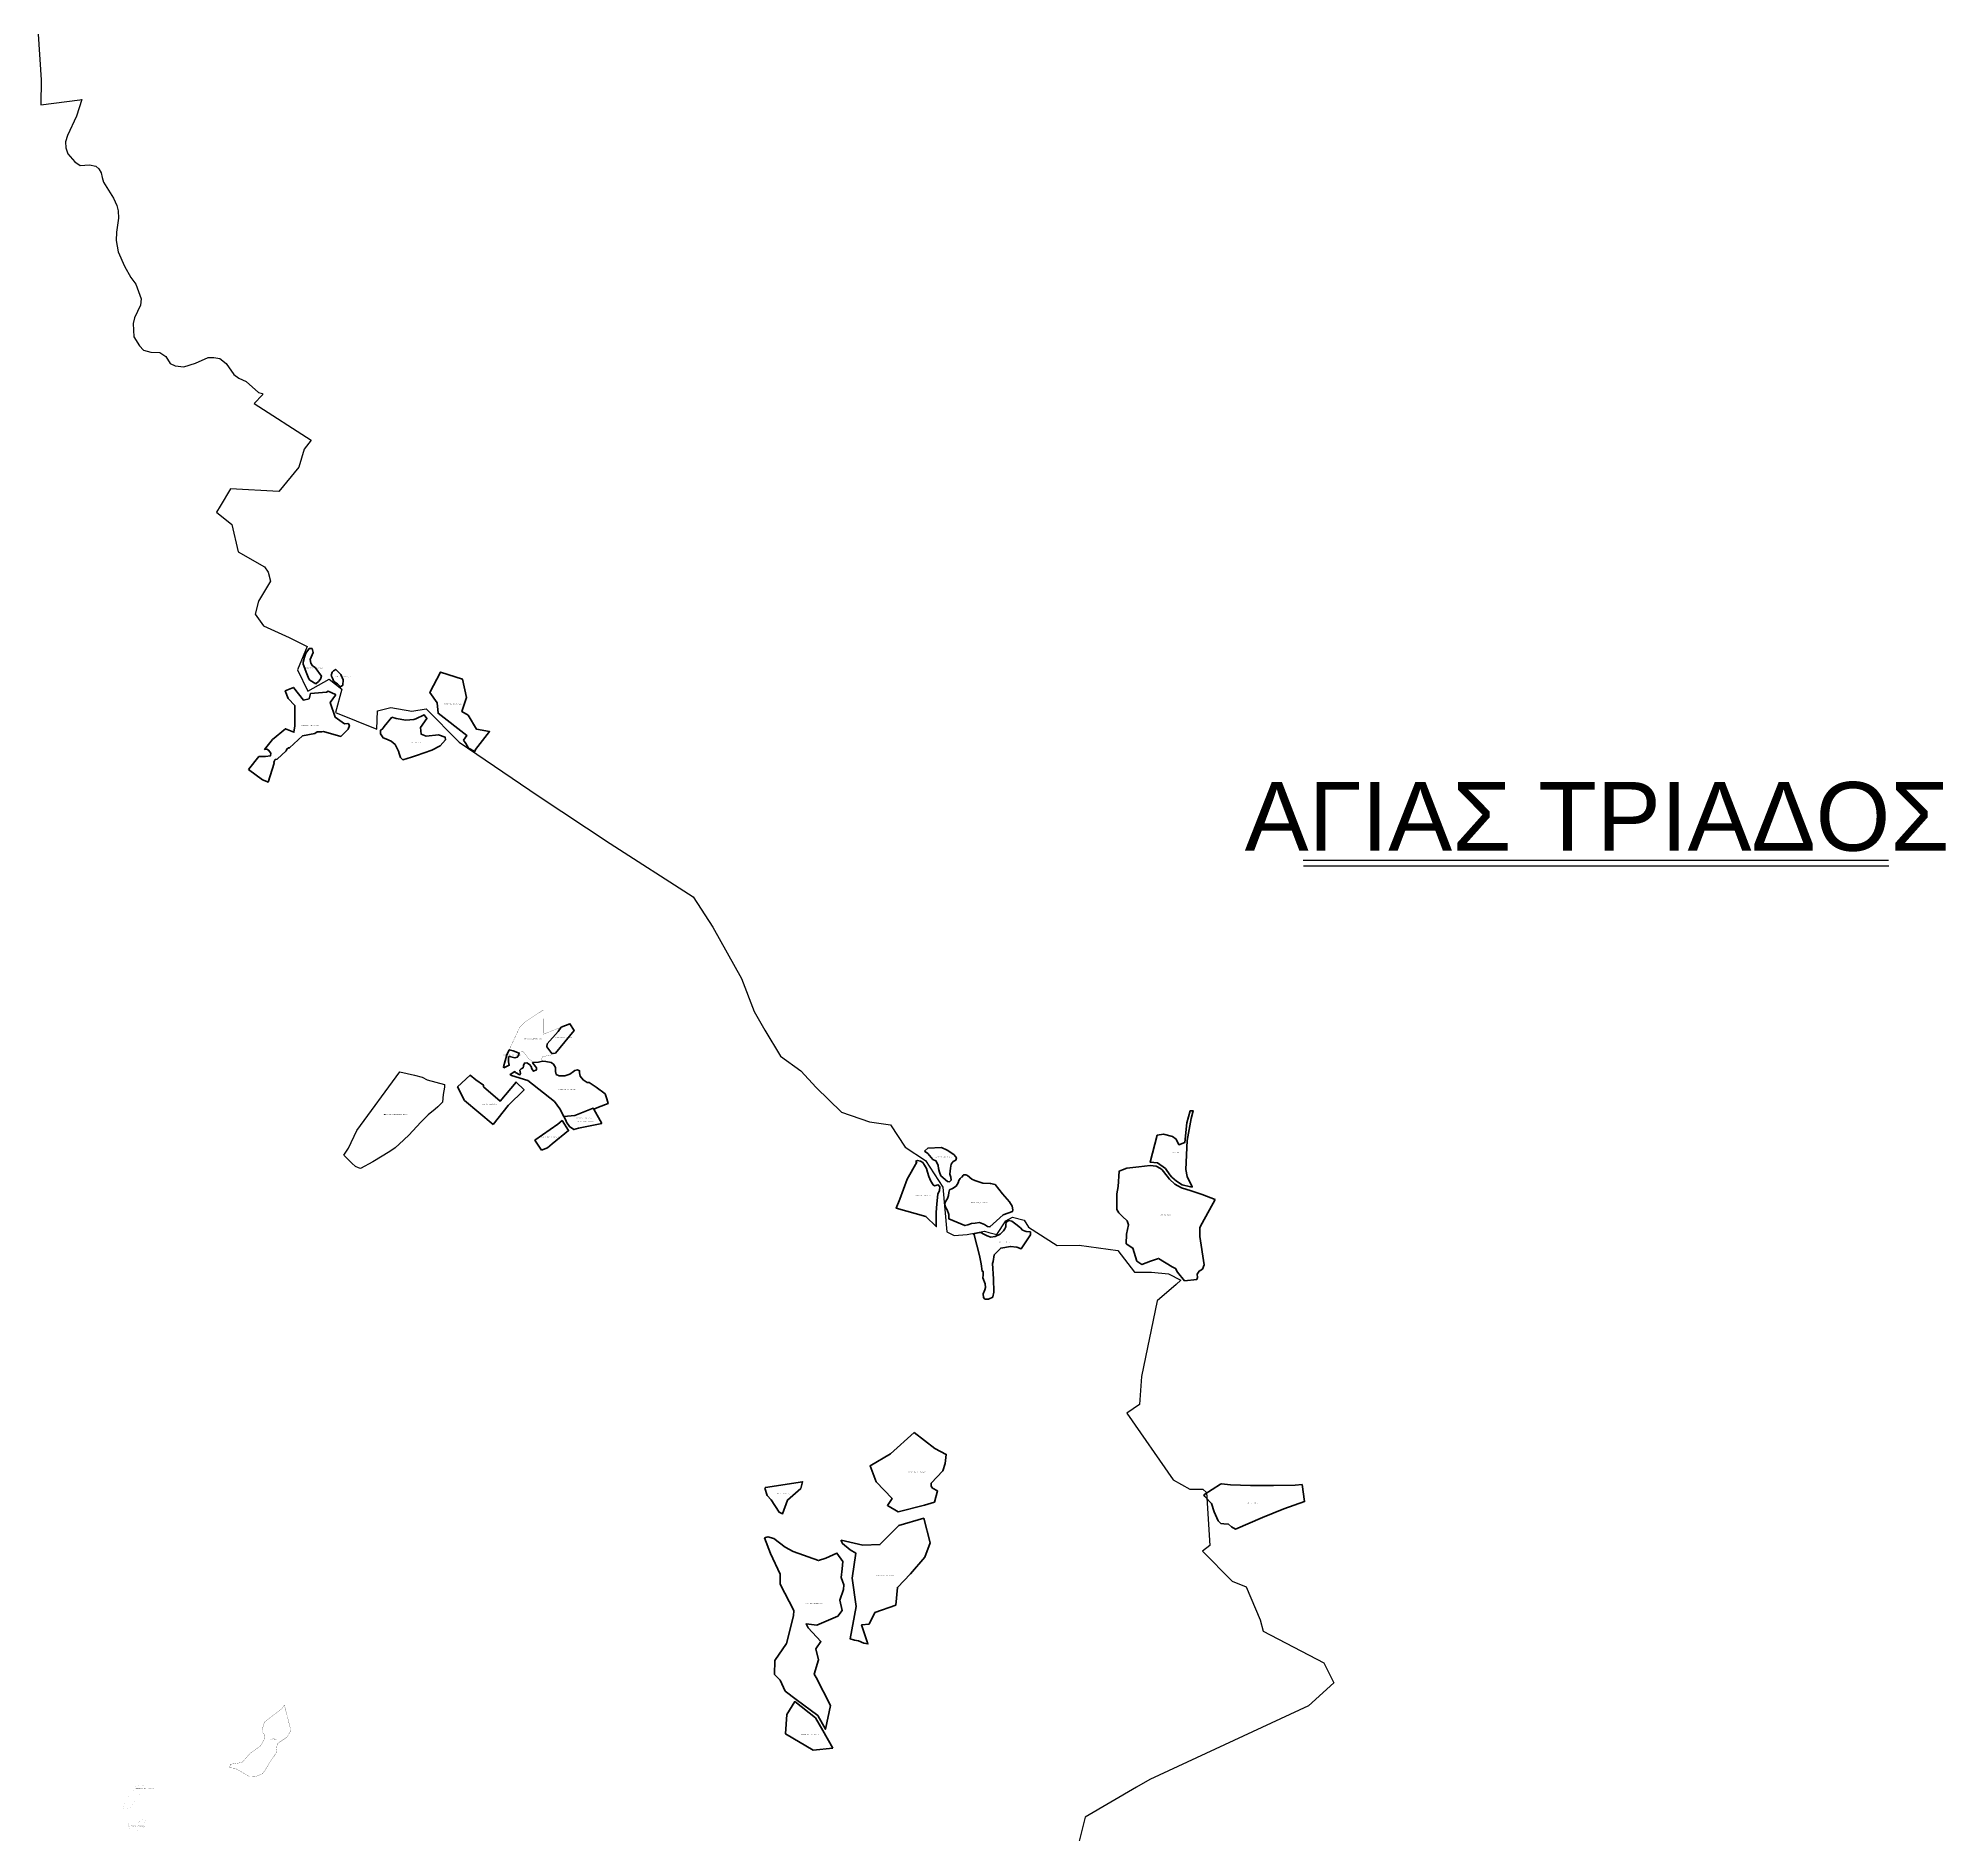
# Model space of a CAD drawing. Header units: metres. Extents: x 245125 to 394351, y 270578 to 4233311.
# Drawn here: x 289503 to 292280, y 4193140 to 4195755 of the extents above; entities that cross this region are included whole.
import ezdxf
from ezdxf.enums import TextEntityAlignment as Align
from ezdxf.lldxf.tags import DXFTag

# ---------------------------------------------------------------- set-up
doc = ezdxf.new("R2010")
doc.units = ezdxf.units.M
for name, pattern in [('DASHDOT', [25.4, 12.7, -6.35, 0, -6.35]), ('DASHDOT_LINE', [18, 12, -3, 0, -3]), ('t-orio', [0.79, 0.5, -0.12, 0.05, -0.12])]:
    doc.linetypes.add(name, pattern=pattern)
for name, color, linetype in [('4495-(127-227)', 221, 'Continuous'), ('4495-(228-329)', 103, 'Continuous'), ('ASTOTA', 7, 'Continuous'), ('topo2012', 144, 'Continuous'), ('topo2013', 66, 'Continuous'), ('topo2017', 2, 'Continuous'), ('topo2022', 30, 'Continuous'), ('ΗΛΕΙΑ_Ονομασία ΟΤΑ_ΟΚΧΕ', 6, 'Continuous')]:
    doc.layers.add(name, color=color, linetype=linetype)
doc.styles.add('ARIAL', font='arial.ttf')
doc.styles.get("Standard").update_dxf_attribs({"font": 'arial.ttf'})
tags = doc.linetypes.add('BORDER', pattern=[1.75, 0.5, -0.25, 0.5, -0.25, 0, -0.25]).pattern_tags.tags
tags[14:15] = [DXFTag(74, 4), DXFTag(75, 0), DXFTag(340, '0'), DXFTag(46, 1.0), DXFTag(50, 0.0), DXFTag(44, 0.0), DXFTag(45, 0.0)]
tags[12:13] = [DXFTag(74, 4), DXFTag(75, 0), DXFTag(340, '0'), DXFTag(46, 1.0), DXFTag(50, 0.0), DXFTag(44, 0.0), DXFTag(45, 0.0)]
tags[10:11] = [DXFTag(74, 4), DXFTag(75, 0), DXFTag(340, '0'), DXFTag(46, 1.0), DXFTag(50, 0.0), DXFTag(44, 0.0), DXFTag(45, 0.0)]
tags[8:9] = [DXFTag(74, 4), DXFTag(75, 0), DXFTag(340, '0'), DXFTag(46, 1.0), DXFTag(50, 0.0), DXFTag(44, 0.0), DXFTag(45, 0.0)]
tags[6:7] = [DXFTag(74, 4), DXFTag(75, 0), DXFTag(340, '0'), DXFTag(46, 1.0), DXFTag(50, 0.0), DXFTag(44, 0.0), DXFTag(45, 0.0)]
tags[4:5] = [DXFTag(74, 4), DXFTag(75, 0), DXFTag(340, '0'), DXFTag(46, 1.0), DXFTag(50, 0.0), DXFTag(44, 0.0), DXFTag(45, 0.0)]
tags = doc.linetypes.add('HIDDEN', pattern=[0.375, 0.25, -0.125]).pattern_tags.tags
tags[6:7] = [DXFTag(74, 4), DXFTag(75, 0), DXFTag(340, '0'), DXFTag(46, 1.0), DXFTag(50, 0.0), DXFTag(44, 0.0), DXFTag(45, 0.0)]
tags[4:5] = [DXFTag(74, 4), DXFTag(75, 0), DXFTag(340, '0'), DXFTag(46, 1.0), DXFTag(50, 0.0), DXFTag(44, 0.0), DXFTag(45, 0.0)]

msp = doc.modelspace()

# ---------------------------------------------------------------- linework, layer by layer
at = {"color": 144}
msp.add_line((290094.6, 4194232), (290094.7, 4194227.9), dxfattribs=at)
at = {"color": 2, "linetype": 'Continuous', "lineweight": 70, "ltscale": 2, "flags": 128}
msp.add_lwpolyline([(290181.1, 4194256.4), (290180.7, 4194257.6), (290185.4, 4194275), (290188.9, 4194282.4), (290194.7, 4194280.9), (290203.2, 4194277.4), (290202.6, 4194274.2), (290200.7, 4194271.5), (290196.9, 4194270.9), (290191.5, 4194272.4), (290189.6, 4194272.9), (290187.8, 4194271.8), (290187.7, 4194267), (290187.7, 4194264.7), (290188.9, 4194260), (290182.2, 4194256.6), (290181.1, 4194256.4)], close=True, dxfattribs=at)
at = {"layer": '4495-(228-329)', "color": 103}
for p, q in [((291344.7, 4194558.6), (292196.3, 4194558.6)), ((291345.1, 4194550.4), (292196.7, 4194550.4))]:
    msp.add_line(p, q, dxfattribs=at)
at = {"layer": 'ASTOTA', "color": 253, "linetype": 'HIDDEN', "ltscale": 300}
msp.add_lwpolyline([(289503.4, 4195760.6), (289507.7, 4195694), (289507.4, 4195657.8), (289564.2, 4195665.2), (289567, 4195665.7), (289559.1, 4195641.1), (289545.9, 4195612.9), (289543.2, 4195603.9), (289543.8, 4195595.2), (289546.5, 4195586.4), (289556.6, 4195574.9), (289564.3, 4195569.6), (289578.1, 4195570.2), (289587.3, 4195568.6), (289591.8, 4195564.5), (289594.9, 4195559), (289596.6, 4195552.2), (289598.6, 4195545.4), (289613.1, 4195522.1), (289617.8, 4195511.2), (289619.6, 4195503.4), (289620.3, 4195492.7), (289617.4, 4195472.5), (289616.9, 4195460.4), (289620, 4195443.9), (289629.2, 4195422.7), (289638.5, 4195406.5), (289645.4, 4195396.8), (289653.3, 4195375.4), (289652.5, 4195366.2), (289643.7, 4195347.8), (289641.8, 4195339.6), (289642.5, 4195320.1), (289651.1, 4195307.2), (289656.9, 4195300.9), (289667.6, 4195298), (289680.7, 4195297.3), (289689.2, 4195291.7), (289695.5, 4195281.1), (289702.9, 4195278), (289715.2, 4195276.2), (289732.5, 4195282), (289750.9, 4195289.9), (289759.1, 4195290.2), (289768, 4195288.5), (289776.8, 4195281.5), (289788.1, 4195265.1), (289795.3, 4195259.7), (289806, 4195254.9), (289824.2, 4195239.2), (289830, 4195237.7), (289829.9, 4195235.7), (289818, 4195223.1), (289900.5, 4195169.6), (289890.7, 4195156.8), (289882.9, 4195130.6), (289853.6, 4195095), (289783.5, 4195098.9), (289768.3, 4195073.6), (289763.1, 4195065), (289785.4, 4195047.1), (289794.4, 4195007.1), (289832.7, 4194985.2), (289838.2, 4194977.4), (289841.4, 4194964.7), (289823.9, 4194935.3), (289819.1, 4194916.6), (289831.2, 4194899.6), (289868.6, 4194882.5), (289894.8, 4194869.2), (289880.9, 4194835.3), (289895.8, 4194804.2), (289926.9, 4194821.9), (289945.4, 4194807.5), (289936.2, 4194773.2), (289996.2, 4194748.9), (289997.3, 4194776), (290016.5, 4194780.8), (290047, 4194775.5), (290067.9, 4194778.9), (290116.2, 4194730.3), (290231.3, 4194652.1), (290335.9, 4194582.7), (290456.8, 4194504.9), (290485.2, 4194461), (290526.8, 4194386.3), (290545.5, 4194338.4), (290561, 4194311), (290583.6, 4194273), (290613.2, 4194251.9), (290635.7, 4194227.6), (290672.4, 4194191.7), (290713.1, 4194177.5), (290743.8, 4194173.3), (290765.1, 4194140.8), (290794.7, 4194121.2), (290819.8, 4194082.3), (290825.9, 4194017.4), (290836.3, 4194012), (290855.4, 4194013.5), (290880.8, 4194018.3), (290887.1, 4194016.6), (290898.8, 4194013.6), (290911.6, 4194033.4), (290921.6, 4194038.7), (290938.4, 4194034.5), (290944.5, 4194024.1), (290986.2, 4193997.4), (291018.5, 4193998.1), (291074.5, 4193990.2), (291099, 4193958.7), (291123.8, 4193958.7), (291148.6, 4193956.5), (291166.2, 4193947.1), (291159.7, 4193940.7), (291132.1, 4193917.3), (291109.4, 4193806.8), (291106.4, 4193766), (291087.7, 4193753.8), (291155.5, 4193656.5), (291179.4, 4193643), (291198.4, 4193642.8), (291204, 4193638.3), (291208.5, 4193561.1), (291198, 4193552.8), (291241.3, 4193508.9), (291261.5, 4193500.8), (291282, 4193452.6), (291286.2, 4193436.5), (291374.7, 4193390.1), (291389.3, 4193361.2), (291352.3, 4193327.8), (291121.4, 4193220.5), (291101.8, 4193209.1), (291027.3, 4193165.7), (291016.8, 4193125.1)], dxfattribs=at)
msp.add_lwpolyline([(289503.4, 4195760.6), (289507.7, 4195694), (289507.4, 4195657.8), (289564.2, 4195665.2), (289567, 4195665.7), (289559.1, 4195641.1), (289545.9, 4195612.9), (289543.2, 4195603.9), (289543.8, 4195595.2), (289546.5, 4195586.4), (289556.6, 4195574.9), (289564.3, 4195569.6), (289578.1, 4195570.2), (289587.3, 4195568.6), (289591.8, 4195564.5), (289594.9, 4195559), (289596.6, 4195552.2), (289598.6, 4195545.4), (289613.1, 4195522.1), (289617.8, 4195511.2), (289619.6, 4195503.4), (289620.3, 4195492.7), (289617.4, 4195472.5), (289616.9, 4195460.4), (289620, 4195443.9), (289629.2, 4195422.7), (289638.5, 4195406.5), (289645.4, 4195396.8), (289653.3, 4195375.4), (289652.5, 4195366.2), (289643.7, 4195347.8), (289641.8, 4195339.6), (289642.5, 4195320.1), (289651.1, 4195307.2), (289656.9, 4195300.9), (289667.6, 4195298), (289680.7, 4195297.3), (289689.2, 4195291.7), (289695.5, 4195281.1), (289702.9, 4195278), (289715.2, 4195276.2), (289732.5, 4195282), (289750.9, 4195289.9), (289759.1, 4195290.2), (289768, 4195288.5), (289776.8, 4195281.5), (289788.1, 4195265.1), (289795.3, 4195259.7), (289806, 4195254.9), (289824.2, 4195239.2), (289830, 4195237.7), (289829.9, 4195235.7), (289818, 4195223.1), (289900.5, 4195169.6), (289890.7, 4195156.8), (289882.9, 4195130.6), (289853.6, 4195095), (289783.5, 4195098.9), (289768.3, 4195073.6), (289763.1, 4195065), (289785.4, 4195047.1), (289794.4, 4195007.1), (289832.7, 4194985.2), (289838.2, 4194977.4), (289841.4, 4194964.7), (289823.9, 4194935.3), (289819.1, 4194916.6), (289831.2, 4194899.6), (289868.6, 4194882.5), (289894.8, 4194869.2), (289880.9, 4194835.3), (289895.8, 4194804.2), (289926.9, 4194821.9), (289945.4, 4194807.5), (289936.2, 4194773.2), (289996.2, 4194748.9), (289997.3, 4194776), (290016.5, 4194780.8), (290047, 4194775.5), (290067.9, 4194778.9), (290116.2, 4194730.3), (290231.3, 4194652.1), (290335.9, 4194582.7), (290456.8, 4194504.9), (290485.2, 4194461), (290526.8, 4194386.3), (290545.5, 4194338.4), (290561, 4194311), (290583.6, 4194273), (290613.2, 4194251.9), (290635.7, 4194227.6), (290672.4, 4194191.7), (290713.1, 4194177.5), (290743.8, 4194173.3), (290765.1, 4194140.8), (290794.7, 4194121.2), (290819.8, 4194082.3), (290825.9, 4194017.4), (290836.3, 4194012), (290855.4, 4194013.5), (290880.8, 4194018.3), (290887.1, 4194016.6), (290898.8, 4194013.6), (290911.6, 4194033.4), (290921.6, 4194038.7), (290938.4, 4194034.5), (290944.5, 4194024.1), (290986.2, 4193997.4), (291018.5, 4193998.1), (291074.5, 4193990.2), (291099, 4193958.7), (291123.8, 4193958.7), (291148.6, 4193956.5), (291166.2, 4193947.1), (291159.7, 4193940.7), (291132.1, 4193917.3), (291109.4, 4193806.8), (291106.4, 4193766), (291087.7, 4193753.8), (291155.5, 4193656.5), (291179.4, 4193643), (291198.4, 4193642.8), (291204, 4193638.3), (291208.5, 4193561.1), (291198, 4193552.8), (291241.3, 4193508.9), (291261.5, 4193500.8), (291282, 4193452.6), (291286.2, 4193436.5), (291374.7, 4193390.1), (291389.3, 4193361.2), (291352.3, 4193327.8), (291121.4, 4193220.5), (291101.8, 4193209.1), (291027.3, 4193165.7), (291016.8, 4193125.1)], dxfattribs=at)
msp.add_lwpolyline([(289503.4, 4195760.6), (289507.7, 4195694), (289507.4, 4195657.8), (289564.2, 4195665.2), (289567, 4195665.7), (289559.1, 4195641.1), (289545.9, 4195612.9), (289543.2, 4195603.9), (289543.8, 4195595.2), (289546.5, 4195586.4), (289556.6, 4195574.9), (289564.3, 4195569.6), (289578.1, 4195570.2), (289587.3, 4195568.6), (289591.8, 4195564.5), (289594.9, 4195559), (289596.6, 4195552.2), (289598.6, 4195545.4), (289613.1, 4195522.1), (289617.8, 4195511.2), (289619.6, 4195503.4), (289620.3, 4195492.7), (289617.4, 4195472.5), (289616.9, 4195460.4), (289620, 4195443.9), (289629.2, 4195422.7), (289638.5, 4195406.5), (289645.4, 4195396.8), (289653.3, 4195375.4), (289652.5, 4195366.2), (289643.7, 4195347.8), (289641.8, 4195339.6), (289642.5, 4195320.1), (289651.1, 4195307.2), (289656.9, 4195300.9), (289667.6, 4195298), (289680.7, 4195297.3), (289689.2, 4195291.7), (289695.5, 4195281.1), (289702.9, 4195278), (289715.2, 4195276.2), (289732.5, 4195282), (289750.9, 4195289.9), (289759.1, 4195290.2), (289768, 4195288.5), (289776.8, 4195281.5), (289788.1, 4195265.1), (289795.3, 4195259.7), (289806, 4195254.9), (289824.2, 4195239.2), (289830, 4195237.7), (289829.9, 4195235.7), (289818, 4195223.1), (289900.5, 4195169.6), (289890.7, 4195156.8), (289882.9, 4195130.6), (289853.6, 4195095), (289783.5, 4195098.9), (289768.3, 4195073.6), (289763.1, 4195065), (289785.4, 4195047.1), (289794.4, 4195007.1), (289832.7, 4194985.2), (289838.2, 4194977.4), (289841.4, 4194964.7), (289823.9, 4194935.3), (289819.1, 4194916.6), (289831.2, 4194899.6), (289868.6, 4194882.5), (289894.8, 4194869.2), (289880.9, 4194835.3), (289895.8, 4194804.2), (289926.9, 4194821.9), (289945.4, 4194807.5), (289936.2, 4194773.2), (289996.2, 4194748.9), (289997.3, 4194776), (290016.5, 4194780.8), (290047, 4194775.5), (290067.9, 4194778.9), (290116.2, 4194730.3), (290231.3, 4194652.1), (290335.9, 4194582.7), (290456.8, 4194504.9), (290485.2, 4194461), (290526.8, 4194386.3), (290545.5, 4194338.4), (290561, 4194311), (290583.6, 4194273), (290613.2, 4194251.9), (290635.7, 4194227.6), (290672.4, 4194191.7), (290713.1, 4194177.5), (290743.8, 4194173.3), (290765.1, 4194140.8), (290794.7, 4194121.2), (290819.8, 4194082.3), (290825.9, 4194017.4), (290836.3, 4194012), (290855.4, 4194013.5), (290880.8, 4194018.3), (290887.1, 4194016.6), (290898.8, 4194013.6), (290911.6, 4194033.4), (290921.6, 4194038.7), (290938.4, 4194034.5), (290944.5, 4194024.1), (290986.2, 4193997.4), (291018.5, 4193998.1), (291074.5, 4193990.2), (291099, 4193958.7), (291123.8, 4193958.7), (291148.6, 4193956.5), (291166.2, 4193947.1), (291159.7, 4193940.7), (291132.1, 4193917.3), (291109.4, 4193806.8), (291106.4, 4193766), (291087.7, 4193753.8), (291155.5, 4193656.5), (291179.4, 4193643), (291198.4, 4193642.8), (291204, 4193638.3), (291208.5, 4193561.1), (291198, 4193552.8), (291241.3, 4193508.9), (291261.5, 4193500.8), (291282, 4193452.6), (291286.2, 4193436.5), (291374.7, 4193390.1), (291389.3, 4193361.2), (291352.3, 4193327.8), (291121.4, 4193220.5), (291101.8, 4193209.1), (291027.3, 4193165.7), (291016.8, 4193125.1)], dxfattribs=at)
at = {"layer": 'topo2012', "color": 144}
for p, q in [((289967.2, 4194164.9), (290030, 4194250.2)), ((290030, 4194250.2), (290051, 4194245.5)), ((290051, 4194245.5), (290062.3, 4194242.6)), ((290062.3, 4194242.6), (290069.7, 4194238.5)), ((290069.7, 4194238.5), (290094.6, 4194232)), ((290091.9, 4194206.3), (290085.2, 4194199.4)), ((290092.9, 4194217.4), (290091.9, 4194206.3)), ((290094.7, 4194227.9), (290092.9, 4194217.4)), ((290060.2, 4194177.1), (290042.9, 4194158.4)), ((290071.1, 4194188), (290060.2, 4194177.1)), ((290081, 4194196), (290071.1, 4194188)), ((290085.2, 4194199.4), (290081, 4194196)), ((289955, 4194139.1), (289967.2, 4194164.9)), ((290042.9, 4194158.4), (290028.6, 4194144.9)), ((289948.1, 4194129.2), (289955, 4194139.1)), ((289960, 4194117.3), (289948.1, 4194129.2)), ((290015.4, 4194134.5), (289990.7, 4194119.4)), ((290023, 4194139.8), (290015.4, 4194134.5)), ((290028.6, 4194144.9), (290023, 4194139.8)), ((289965.3, 4194112.6), (289960, 4194117.3)), ((289969.8, 4194110.6), (289965.3, 4194112.6)), ((289972.3, 4194109.8), (289969.8, 4194110.6)), ((289990.7, 4194119.4), (289972.3, 4194109.8))]:
    msp.add_line(p, q, dxfattribs=at)
at = {"layer": 'topo2013', "color": 66, "linetype": 'BORDER', "lineweight": 70, "ltscale": 0.02, "flags": 128}
for points in [[(291131.8, 4194158), (291141.3, 4194159.6), (291154.2, 4194156.5), (291159.6, 4194152.5), (291163.6, 4194144.2), (291172, 4194147.3), (291175, 4194176.2), (291180.1, 4194193.8), (291184.4, 4194193.6), (291181.4, 4194182.6), (291175.6, 4194150.3), (291173.9, 4194108), (291175.8, 4194098), (291183.1, 4194083), (291180.5, 4194083), (291168.6, 4194086), (291159.9, 4194091.3), (291153.4, 4194096.9), (291150.5, 4194100.6), (291143.9, 4194109.7), (291132.4, 4194117.8), (291121.7, 4194118.9), (291131.8, 4194158)], [(291216.6, 4194064.7), (291197.6, 4194030.1), (291193.9, 4194023.6), (291194.3, 4194010.6), (291200.6, 4193969.7), (291198, 4193963.3), (291193.2, 4193960.5), (291190.4, 4193956.1), (291190.9, 4193951.3), (291189.5, 4193948.1), (291171.8, 4193946.3), (291161.5, 4193959), (291158.7, 4193964.2), (291153.7, 4193966.7), (291134.1, 4193978.8), (291122.5, 4193974.8), (291109.8, 4193970.1), (291102.6, 4193974.9), (291096.7, 4193993.8), (291087.1, 4194000.1), (291087.4, 4194014), (291090.1, 4194027.6), (291088.1, 4194033.6), (291081.5, 4194039.8), (291076.3, 4194045.3), (291073.5, 4194049.8), (291073.3, 4194072.7), (291075.2, 4194083.5), (291076.6, 4194105.8), (291081.3, 4194107.7), (291088, 4194110.2), (291105.5, 4194112.3), (291121.9, 4194114.1), (291130.3, 4194112.9), (291137, 4194109.6), (291139.4, 4194107.6), (291141.3, 4194105.3), (291149.9, 4194094.1), (291157.8, 4194087), (291167.3, 4194081.8), (291181.6, 4194077.2), (291197.6, 4194071.8)]]:
    msp.add_lwpolyline(points, close=True, dxfattribs=at)
at = {"layer": 'topo2017', "color": 2, "linetype": 'Continuous', "lineweight": 70, "ltscale": 5, "flags": 128}
for points in [[(289907.7, 4194815.1), (289898.8, 4194820.6), (289897.4, 4194822.3), (289894.4, 4194829.6), (289889.3, 4194843.5), (289888.9, 4194846.4), (289890.9, 4194853.9), (289892.9, 4194859.6), (289897, 4194865.1), (289898, 4194866.4), (289902, 4194866.4), (289903.7, 4194860.7), (289899.5, 4194850.3), (289900.4, 4194845.1), (289902.8, 4194841.4), (289906.6, 4194838.8), (289915.7, 4194826), (289914.5, 4194822), (289911.4, 4194818.7)], [(289929.6, 4194827.1), (289931.3, 4194832), (289933, 4194833.8), (289936.6, 4194836), (289938.3, 4194834.5), (289940.9, 4194831.7), (289943.7, 4194828.7), (289947.1, 4194821), (289946.7, 4194812.9), (289943.4, 4194810.9), (289939, 4194815), (289933.9, 4194818.5), (289931.9, 4194823.4), (289929.6, 4194827.1)], [(290122.3, 4194733.3), (290125.6, 4194728.3), (290129.6, 4194721.5), (290138.7, 4194716.7), (290140, 4194719.5), (290160.3, 4194745.5), (290141.2, 4194749.1), (290129, 4194769.6), (290120.2, 4194774.8), (290127, 4194795.2), (290120.9, 4194822.1), (290088.8, 4194832.1), (290073.3, 4194802.4), (290084.3, 4194787.3), (290085.4, 4194772.3), (290127.3, 4194739.8)], [(289809.4, 4194690.2), (289824.8, 4194709.5), (289834.5, 4194709.5), (289841.6, 4194710.3), (289842.2, 4194714), (289838.8, 4194718.6), (289836.2, 4194720), (289833, 4194719.7), (289844.5, 4194734.1), (289863.5, 4194749.7), (289875.5, 4194744.7), (289877.1, 4194753.8), (289876.9, 4194783.5), (289867.2, 4194793.7), (289863, 4194804.7), (289874.9, 4194809.8), (289889.7, 4194791.2), (289897.6, 4194793.3), (289899.9, 4194801.1), (289923.1, 4194802.8), (289925.4, 4194804.6), (289935.9, 4194799.7), (289936.2, 4194798.4), (289928.5, 4194788), (289935.6, 4194766.5), (289949, 4194756.9), (289954.1, 4194757.3), (289955.1, 4194756.8), (289956.4, 4194754.5), (289954.4, 4194749), (289943.8, 4194738.6), (289918.7, 4194745.6), (289916.1, 4194745), (289909.3, 4194745), (289906.1, 4194742.9), (289888.3, 4194739.2), (289869.2, 4194721.8), (289867.7, 4194721.7), (289865.4, 4194720.2), (289864.3, 4194717.4), (289851.1, 4194705.3), (289848.5, 4194704.8), (289846.2, 4194701.1), (289846.7, 4194699.7), (289838, 4194672), (289833.6, 4194673.9), (289829.8, 4194675.4)], [(290018.3, 4194766.6), (290024.2, 4194764.7), (290038.3, 4194762.3), (290050, 4194763.3), (290053.1, 4194764), (290065.4, 4194769.8), (290069.2, 4194764.4), (290059.8, 4194751.5), (290060.8, 4194741.9), (290067.9, 4194738.8), (290086, 4194740.9), (290095.9, 4194737.4), (290096.2, 4194733.7), (290088.4, 4194724.8), (290088.4, 4194724.8), (290076.1, 4194718.7), (290065, 4194714.6), (290054.2, 4194710.6), (290046.8, 4194708.4), (290034.1, 4194704.7), (290030.5, 4194707.7), (290029, 4194713.8), (290027.9, 4194717.1), (290022.8, 4194726.6), (290017, 4194731.7), (290009.3, 4194735), (290005.5, 4194736.7), (290005.5, 4194736.7), (290001.4, 4194742.5), (290001.5, 4194747.2), (290005, 4194750.1), (290007.1, 4194753.2)], [(290237.3, 4194265.8), (290242.2, 4194265.4), (290250, 4194264), (290253.4, 4194261.6), (290256.1, 4194256.6), (290256.1, 4194250.7), (290257.5, 4194246.6), (290261.6, 4194244.8), (290269.8, 4194244.6), (290277.2, 4194247.2), (290282.5, 4194251), (290284.3, 4194252.3), (290288.2, 4194253.2), (290291.3, 4194251.9), (290291.3, 4194248.8), (290292.3, 4194244.3), (290296.4, 4194238.6), (290302.3, 4194235.1), (290305.3, 4194235.1), (290315.4, 4194228), (290328.6, 4194218.2), (290331.2, 4194211.3), (290333, 4194204.1), (290319, 4194199), (290312.1, 4194196), (290311, 4194197.6), (290284.4, 4194186.7), (290268.5, 4194185.4), (290262.7, 4194196.7), (290254.9, 4194207.2), (290216.1, 4194237.8), (290192.3, 4194245.2), (290190.3, 4194246.6), (290197, 4194250.8), (290198.3, 4194249.6), (290204.5, 4194246.1), (290205.6, 4194247.9), (290204.3, 4194252.6), (290206.2, 4194254.7), (290209.1, 4194256.4), (290209.6, 4194258.5), (290209.9, 4194259.4), (290211.2, 4194263.1), (290214.5, 4194263.4), (290218.6, 4194261.2), (290220.8, 4194258), (290222.1, 4194254.7), (290224.1, 4194251.2), (290228.6, 4194253.1), (290228.9, 4194256.1), (290227.3, 4194258.3), (290223.4, 4194263.1), (290222.9, 4194263.9), (290231.7, 4194264.5)], [(290165.4, 4194173.5), (290165.4, 4194173.5), (290124, 4194208.9), (290113.7, 4194228.7), (290132.3, 4194245.4), (290140.2, 4194238.7), (290151.3, 4194231.2), (290151.3, 4194228.7), (290175.9, 4194207.9), (290198.9, 4194235.4), (290210.6, 4194224.4), (290187.4, 4194201.5), (290187.4, 4194201.5)], [(290235.9, 4194136.4), (290226.4, 4194150.7), (290259.6, 4194174.3), (290265.8, 4194179.5), (290275.4, 4194165), (290251.6, 4194145.5), (290244.6, 4194139.9)], [(290323.9, 4194175.2), (290289.6, 4194168.5), (290283.2, 4194166.3), (290276.8, 4194170.7), (290272.5, 4194177.2), (290271.4, 4194180.2), (290268.5, 4194185.4), (290284.4, 4194186.7), (290311, 4194197.6), (290312.1, 4194196)], [(290780.3, 4194119.7), (290783.4, 4194121.2), (290787.4, 4194120.4), (290790.9, 4194118.6), (290793.3, 4194114.4), (290796.3, 4194109.7), (290797.6, 4194104.4), (290799.8, 4194097.9), (290802.4, 4194091.4), (290805.9, 4194085.9), (290807.7, 4194084.7), (290813.4, 4194086.1), (290815.7, 4194083.1), (290815.2, 4194077.6), (290812.8, 4194072.5), (290811.4, 4194058.3), (290810.5, 4194045.5), (290810.5, 4194025.2), (290795.2, 4194039.6), (290752.3, 4194051.8), (290757.6, 4194065), (290768, 4194094.3), (290782, 4194118.7)], [(290793.2, 4194134.7), (290794, 4194135.6), (290798.1, 4194139.1), (290817.9, 4194140.3), (290826.4, 4194136.6), (290836, 4194130.3), (290838.4, 4194127.2), (290839.7, 4194125.1), (290839.2, 4194122), (290835.2, 4194120), (290832, 4194115.9), (290831.1, 4194110.2), (290830, 4194101.3), (290831.6, 4194097), (290832.4, 4194092.9), (290829.7, 4194090.3), (290826.7, 4194090.6), (290816.9, 4194099.1), (290815, 4194104.5), (290813.6, 4194109.9), (290813.2, 4194114.2), (290811.5, 4194118.4), (290809.9, 4194120.8), (290805.5, 4194122.6), (290798.4, 4194131.5)], [(290829.9, 4194078.8), (290834.2, 4194080.7), (290839.3, 4194083.8), (290842.2, 4194088.8), (290843.5, 4194092.4), (290845.4, 4194095.1), (290847.7, 4194097.6), (290848.1, 4194097.3), (290849.1, 4194099.3), (290850.2, 4194100.6), (290852.5, 4194100.5), (290853.3, 4194100.4), (290855.7, 4194099.4), (290862.4, 4194094.4), (290866.8, 4194092.2), (290872.2, 4194090.3), (290878.4, 4194088.4), (290888.8, 4194088), (290889.5, 4194087.9), (290896.1, 4194086.5), (290907, 4194073), (290917, 4194061.4), (290921, 4194055.1), (290921.7, 4194049.5), (290921.3, 4194047.1), (290921.3, 4194047.1), (290907.7, 4194042.2), (290907.7, 4194042.2), (290907.7, 4194042.2), (290888.5, 4194024.6), (290888.5, 4194024.6), (290888.5, 4194024.6), (290885, 4194025.5), (290880.7, 4194028.4), (290873.6, 4194030.9), (290867.3, 4194030.3), (290862, 4194029.6), (290856.6, 4194027.9), (290852.3, 4194026.7), (290828.7, 4194036.6), (290828.7, 4194042.7), (290826.3, 4194049.4), (290824.6, 4194052.3), (290823, 4194057), (290823.4, 4194060.6), (290826.9, 4194066.2), (290828.5, 4194070.3), (290828.9, 4194075)], [(290892.6, 4193922.5), (290886.7, 4193919.6), (290883.1, 4193919.6), (290881.2, 4193919.6), (290879, 4193922), (290878.7, 4193927.2), (290881.2, 4193933.1), (290882.2, 4193936.7), (290881.5, 4193941.8), (290878.4, 4193950.6), (290878.7, 4193954.6), (290878.6, 4193960), (290877.2, 4193960.5), (290875.6, 4193970.8), (290873.4, 4193983.3), (290865.4, 4194013.2), (290864.5, 4194014.7), (290874, 4194016.5), (290876.1, 4194016), (290878.5, 4194014.6), (290884.7, 4194011.5), (290890.1, 4194009.8), (290896.3, 4194010.5), (290903.7, 4194014), (290908.2, 4194018.9), (290910.5, 4194021.8), (290911.2, 4194023.8), (290911.7, 4194025.2), (290911.6, 4194027.6), (290912.4, 4194031.4), (290916.2, 4194034.1), (290920.7, 4194033.1), (290926.5, 4194028.8), (290933, 4194023.2), (290936, 4194020.1), (290941.5, 4194017.8), (290941.5, 4194017.8), (290947.6, 4194017.4), (290947.8, 4194013), (290934, 4193992.7), (290927.5, 4193995), (290918.3, 4193996.2), (290904.3, 4193993.8), (290894.9, 4193983.9), (290893.1, 4193974.5), (290892.5, 4193971.4), (290893.9, 4193949), (290894.4, 4193929.7), (290893, 4193922.7)], [(290778.2, 4193725.3), (290808.3, 4193702), (290824.9, 4193693.7), (290823.3, 4193680.4), (290820.1, 4193669.9), (290803.1, 4193651.5), (290802.9, 4193647.6), (290805.1, 4193644.4), (290812.5, 4193640.7), (290807.8, 4193624.1), (290793.2, 4193619.6), (290755.2, 4193610.1), (290739.4, 4193619.3), (290746.1, 4193629.5), (290723, 4193653.9), (290714.2, 4193677.2), (290743.9, 4193694.6)], [(290560.9, 4193644.5), (290561.8, 4193645.6), (290616, 4193653.8), (290616, 4193653.8), (290616, 4193653.8), (290613.2, 4193644), (290613.2, 4193644), (290593.9, 4193627.1), (290593.9, 4193627.1), (290586.9, 4193607.3), (290581.7, 4193609.6), (290570.4, 4193627.4), (290564.5, 4193633.8)], [(290672.3, 4193569), (290703.6, 4193561.6), (290728.4, 4193562.3), (290756.2, 4193590), (290792.2, 4193600.6), (290801.4, 4193565.1), (290793.8, 4193544.2), (290772.8, 4193519.7), (290754, 4193500), (290751.6, 4193474.2), (290721.2, 4193463.5), (290712.8, 4193446.3), (290701.8, 4193445.4), (290711.1, 4193417.9), (290705, 4193418.7), (290697.3, 4193422.5), (290691.3, 4193423.2), (290685.2, 4193425.1), (290693.7, 4193472.1), (290688, 4193513.3), (290693.4, 4193549.9), (290685.2, 4193554.9), (290674.2, 4193563.9), (290671.9, 4193567.9)], [(290560.3, 4193572.1), (290565.5, 4193573.6), (290573.9, 4193571), (290590.5, 4193558.7), (290602.2, 4193552.2), (290639.3, 4193539.1), (290649.8, 4193542.5), (290666, 4193549.9), (290674.6, 4193537.6), (290673.5, 4193527.1), (290672.3, 4193514.3), (290676.1, 4193504), (290675.5, 4193497), (290670.3, 4193481.6), (290673.5, 4193466.2), (290667.4, 4193458.2), (290636.7, 4193445.2), (290620.9, 4193446.8), (290623.9, 4193441), (290642.6, 4193421.2), (290635.1, 4193410.7), (290639.3, 4193394.6), (290632.9, 4193373.9), (290635.9, 4193368.7), (290656.6, 4193328.2), (290649.1, 4193293.7), (290638, 4193313.8), (290606.7, 4193336.8), (290590.4, 4193349.1), (290583.2, 4193364.8), (290575, 4193373.3), (290575.4, 4193393.8), (290592.7, 4193418.4), (290602.5, 4193458.6), (290603.4, 4193466.5), (290583.1, 4193504.7), (290583.3, 4193519.2), (290569.1, 4193549.2), (290569.1, 4193549.2)]]:
    msp.add_lwpolyline(points, close=True, dxfattribs=at)
at = {"layer": 'topo2017', "color": 2, "linetype": 'DASHDOT_LINE', "lineweight": 80, "ltscale": 0.1, "const_width": 0.3, "flags": 128}
msp.add_lwpolyline([(290188.9, 4194282.4), (290204.3, 4194315.4), (290211.5, 4194322.5), (290238.7, 4194340.5), (290238.2, 4194304.9), (290264.5, 4194315.3), (290260.2, 4194309.1), (290244.2, 4194291.2), (290243.7, 4194286.6), (290249.3, 4194279), (290251.2, 4194277.2), (290253, 4194275.5), (290241.2, 4194273.2), (290237.5, 4194272.2), (290236, 4194269.5), (290237.3, 4194265.8), (290231.7, 4194264.5), (290222.9, 4194263.9), (290221.2, 4194266.6), (290216.9, 4194269.9), (290213.7, 4194274.2), (290209.7, 4194279.3), (290205.4, 4194279.8), (290203.2, 4194277.4), (290194.7, 4194280.9), (290188.9, 4194282.4)], close=True, dxfattribs=at)
at = {"layer": 'topo2017', "color": 2, "linetype": 'Continuous', "lineweight": 70, "ltscale": 3, "flags": 128}
for points in [[(290264.5, 4194315.3), (290277.2, 4194320.3), (290283.4, 4194310.4), (290256.3, 4194277.7), (290251.2, 4194277.2), (290249.3, 4194279), (290243.7, 4194286.6), (290244.2, 4194291.2), (290260.2, 4194309.1)], [(291342.8, 4193649.8), (291332.9, 4193649), (291301.2, 4193648.3), (291267.6, 4193648.5), (291238.6, 4193649.4), (291225.5, 4193650.9), (291224.1, 4193650.1), (291200.1, 4193634.7), (291201.3, 4193632.3), (291211, 4193622.2), (291215.1, 4193609.9), (291220.6, 4193596.9), (291224.7, 4193592.8), (291229.2, 4193592.5), (291235.7, 4193592.1), (291240, 4193588.3), (291246.2, 4193585), (291285.3, 4193601.9), (291316.3, 4193614.4), (291346.5, 4193625)]]:
    msp.add_lwpolyline(points, close=True, dxfattribs=at)
at = {"layer": 'topo2017', "color": 2, "linetype": 'Continuous', "lineweight": 70, "ltscale": 5, "flags": 128}
msp.add_lwpolyline([(290660.1, 4193266), (290645.2, 4193291.6), (290634.6, 4193310), (290604.6, 4193333.9), (290592.9, 4193315.2), (290591.1, 4193286.7), (290591.1, 4193286.7), (290631.3, 4193263.3), (290660.1, 4193266)], dxfattribs=at)
at = {"layer": 'topo2017', "color": 2, "linetype": 'DASHDOT', "lineweight": 60, "ltscale": 0.2, "const_width": 0.04, "flags": 128}
msp.add_lwpolyline([(289645.3, 4193210.2), (289645.3, 4193210.7), (289647, 4193211.1), (289655.4, 4193211.7), (289665.1, 4193212.1), (289662.1, 4193209.2), (289652, 4193199.1), (289648.4, 4193196.1), (289643.2, 4193188.1), (289637.4, 4193178.8), (289637.2, 4193178.6), (289636.9, 4193178.6), (289626.5, 4193177.6), (289626.5, 4193177.6), (289627.6, 4193180.7), (289628.5, 4193184.1), (289630.7, 4193188.1), (289631.2, 4193189.7), (289635, 4193196.4), (289635, 4193196.5), (289642.5, 4193204.3), (289645.3, 4193210.2)], dxfattribs=at)
at = {"layer": 'topo2017', "color": 2, "const_width": 0.04, "flags": 128}
msp.add_lwpolyline([(289636.5, 4193161.8), (289649.2, 4193157.6), (289649.8, 4193159.5), (289650.8, 4193159.2), (289653.4, 4193162.8), (289659.3, 4193161.4), (289658.2, 4193157.6), (289655.1, 4193145.9), (289652, 4193146.3), (289645.6, 4193146.9), (289641.9, 4193147.4), (289632.9, 4193150.7), (289636.4, 4193161.8)], dxfattribs=at)
at = {"layer": 'topo2022', "color": 30, "linetype": 't-orio', "ltscale": 35, "const_width": 0.3}
msp.add_lwpolyline([(289861.7, 4193328.8), (289871.2, 4193291.8), (289865.3, 4193281.9), (289856, 4193275.7), (289851.4, 4193272.6), (289849.6, 4193258.7), (289839.3, 4193243.5), (289832.9, 4193232.8), (289829.7, 4193228.7), (289818.6, 4193224.4), (289811.3, 4193224.6), (289789.8, 4193236.9), (289782.1, 4193237.5), (289783, 4193242.6), (289800, 4193245.2), (289811.9, 4193258.5), (289827, 4193269.4), (289832.6, 4193279.2), (289833.4, 4193284.7), (289833.4, 4193285.1), (289831.6, 4193287.2), (289829.2, 4193290), (289829.1, 4193291.7), (289832.6, 4193303.9), (289853.2, 4193319.8), (289858.3, 4193323.8)], close=True, dxfattribs=at)

# ---------------------------------------------------------------- texts
at = {"color": 2, "insert": (290180.3, 4194275.5), "char_height": 1, "width": 31.129, "attachment_point": 1}
msp.add_mtext('ΠΑΠΑΔΗΜΗΤΡΙΟΥ (ΠΕΤΡΟΠΟΥΛΟΣ)-17', dxfattribs=at)
at = {"layer": '4495-(127-227)', "color": 221, "insert": (290288.1, 4194178.9), "char_height": 1, "width": 29.892, "attachment_point": 1}
msp.add_mtext('206 ΠΕΤΡΟΠΟΥΛΟΣ ΠΕΤΡΕΪΚΑ-ΑΥΘ.4495', dxfattribs=at)
at = {"layer": 'topo2012', "color": 144, "insert": (290006.1, 4194188.8), "char_height": 1, "width": 38.113, "attachment_point": 1}
msp.add_mtext('ΠΕΤΡΟΠΟΥΛΟΣ ΠΑΝΑΓΙΩΤΟΠΟΥΛΟΣ-12(ορθογωνιες)', dxfattribs=at)
at = {"layer": 'topo2013', "color": 66, "linetype": 'Continuous', "char_height": 1, "width": 17.175, "attachment_point": 1}
for insert in [(291151, 4194133.8), (291136.3, 4194042.7)]:
    msp.add_mtext('ΚΑΨΗ ΑΓΙΑ ΤΡΙΑΔΑ-13', dxfattribs=dict(at, insert=insert))
at = {"layer": 'topo2017', "color": 2, "char_height": 1, "attachment_point": 1}
for s, insert, width in [('ΠΑΠΑΔΗΜΗΤΡΙΟΥ (ΠΕΤΡΟΠΟΥΛΟΣ)-17', (289892.1, 4194838.8), 31.546), ('ΠΑΠΑΔΗΜΗΤΡΙΟΥ (ΠΕΤΡΟΠΟΥΛΟΣ)-17', (289931.7, 4194826), 34.322), ('ΠΑΠΑΔΗΜΗΤΡΙΟΥ (ΠΕΤΡΟΠΟΥΛΟΣ)-17', (290094, 4194786.4), 36.577), ('ΠΑΠΑΔΗΜΗΤΡΙΟΥ (ΠΕΤΡΟΠΟΥΛΟΣ)-17', (289886.3, 4194754.9), 36.387), ('ΠΑΠΑΔΗΜΗΤΡΙΟΥ (ΠΕΤΡΟΠΟΥΛΟΣ)-17', (290036.6, 4194730), 37.479), ('ΠΑΠΑΔΗΜΗΤΡΙΟΥ (ΠΕΤΡΟΠΟΥΛΟΣ)-17', (290210.6, 4194298.5), 35.257), ('ΠΑΠΑΔΗΜΗΤΡΙΟΥ (ΠΕΤΡΟΠΟΥΛΟΣ)-17', (290255.1, 4194301), 40.066), ('ΠΑΠΑΔΗΜΗΤΡΙΟΥ (ΠΕΤΡΟΠΟΥΛΟΣ)-17', (290145.2, 4194203.8), 36.252), ('ΠΑΠΑΔΗΜΗΤΡΙΟΥ (ΠΕΤΡΟΠΟΥΛΟΣ)-17', (290260.4, 4194225.1), 36.13), ('ΠΑΠΑΔΗΜΗΤΡΙΟΥ (ΠΕΤΡΟΠΟΥΛΟΣ)-17', (290285, 4194183.6), 37.468), ('ΠΑΠΑΔΗΜΗΤΡΙΟΥ (ΠΕΤΡΟΠΟΥΛΟΣ)-17', (290236.2, 4194156.1), 30.792), ('ΠΑΠΑΔΗΜΗΤΡΙΟΥ (ΠΕΤΡΟΠΟΥΛΟΣ)-17', (290769.3, 4193668.6), 32.181), ('ΠΑΠΑΔΗΜΗΤΡΙΟΥ (ΠΕΤΡΟΠΟΥΛΟΣ)-17', (290572.6, 4193637), 34.082), ('ΠΑΠΑΔΗΜΗΤΡΙΟΥ (ΠΕΤΡΟΠΟΥΛΟΣ)-17', (290723.1, 4193518.1), 30.875), ('ΠΑΠΑΔΗΜΗΤΡΙΟΥ (ΠΕΤΡΟΠΟΥΛΟΣ)-17', (290620.1, 4193477.2), 30.429), ('ΠΑΠΑΔΗΜΗΤΡΙΟΥ (ΠΕΤΡΟΠΟΥΛΟΣ)-17', (290613.5, 4193286.8), 41.377), ('ΜΑΝΩΛΟΠΟΥΛΟΣ (PRODROMOSMAN)-17', (289645, 4193207.7), 33.631), ('ΜΑΝΩΛΟΠΟΥΛΟΣ (PRODROMOSMAN)-17', (289635.2, 4193153.3), 31.1)]:
    msp.add_mtext(s, dxfattribs=dict(at, insert=insert, width=width))
at = {"layer": 'topo2017', "color": 2, "linetype": 'Continuous', "char_height": 1, "attachment_point": 1}
for insert, width in [((290807, 4194127.1), 29.629), ((290776.3, 4194071.2), 26.371), ((290860.5, 4194060.4), 28.308), ((290896.2, 4194003.2), 36.557), ((291257.6, 4193623.4), 29.854)]:
    msp.add_mtext('ΠΑΠΑΔΗΜΗΤΡΙΟΥ (ΠΕΤΡΟΠΟΥΛΟΣ)-17', dxfattribs=dict(at, insert=insert, width=width))
at = {"layer": 'topo2022', "color": 30, "ltscale": 2, "insert": (289839.8, 4193280.1), "char_height": 1, "width": 13.452, "attachment_point": 1}
msp.add_mtext('ΤΣΑΤΣΑΡΗΣ-22', dxfattribs=at)
at = {"layer": 'ΗΛΕΙΑ_Ονομασία ΟΤΑ_ΟΚΧΕ', "color": 253, "style": 'ARIAL'}
msp.add_text('ΑΓΙΑΣ ΤΡΙΑΔΟΣ', height=100, dxfattribs=at).set_placement((291772.3, 4194622.2), align=Align.MIDDLE)

doc.saveas('drawing.dxf')
